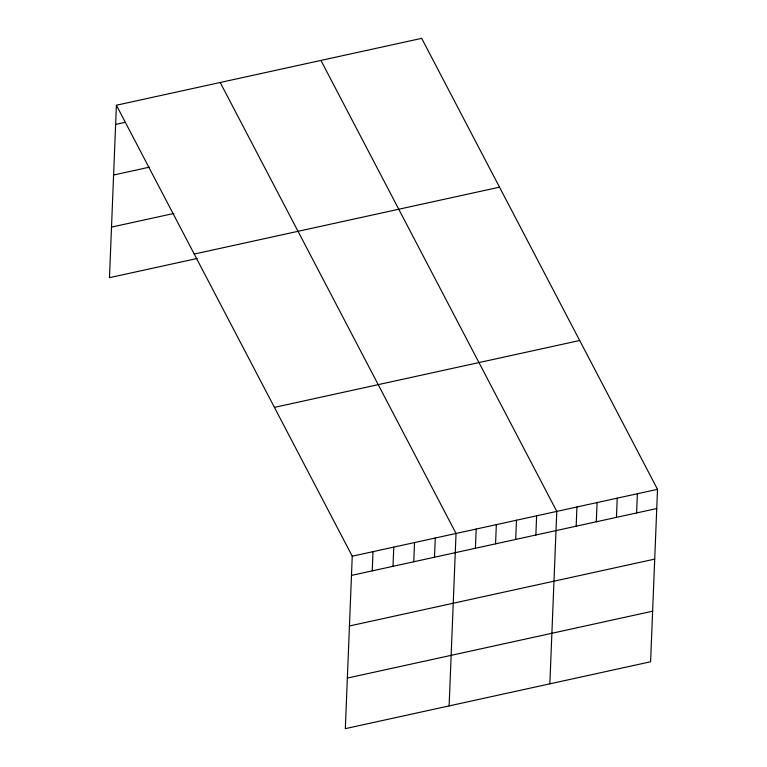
<?xml version="1.0" encoding="UTF-8"?>
<svg xmlns="http://www.w3.org/2000/svg" width="767" height="767" viewBox="0 0 767 767"><rect width="100%" height="100%" fill="white"/><g stroke="black" fill="none" stroke-linecap="round" stroke-linejoin="round"><path stroke-width="1.15" d="M116.402 105.232L352.254 556.2L345.323 728.65L650.598 661.768L657.52 489.327L421.677 38.35L116.402 105.232L109.48 277.673L197.129 258.479M372.235 570.859L373.011 551.655M393.001 566.314L393.768 547.101M413.758 561.77L414.525 542.557M434.515 557.216L435.282 538.012M449.117 705.908L456.039 533.458L220.196 82.491M475.415 548.261L476.192 529.048M495.568 543.841L496.335 524.638M515.712 539.431L516.488 520.218M535.865 535.011L536.632 515.808M549.853 683.838L556.784 511.388L320.932 60.42M576.161 526.191L576.928 506.977M596.304 521.771L597.081 502.567M616.457 517.361L617.224 498.147M636.6 512.941L637.377 493.737M115.635 124.436L124.858 122.413M113.602 175.01L149.354 167.177M111.512 227.109L173.783 213.466M194.233 254.05L499.509 187.167M274.423 407.382L579.689 340.5M352.254 556.2L657.52 489.327M351.478 575.413L656.753 508.531M349.445 625.977L654.721 559.105M347.355 678.086L652.631 611.203"/></g></svg>
